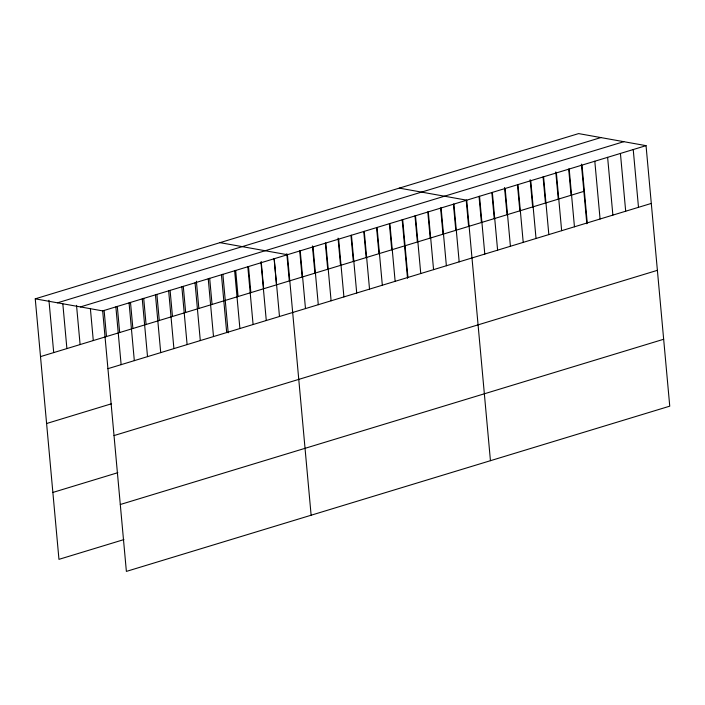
<?xml version="1.0" encoding="UTF-8"?>
<svg xmlns="http://www.w3.org/2000/svg" width="705" height="705" viewBox="0 0 705 705"><rect width="100%" height="100%" fill="white"/><g stroke="black" fill="none" stroke-linecap="round" stroke-linejoin="round"><path stroke-width="1.06" d="M35.25 298.832L578.62 133.597L646.044 145.653L669.75 406.168L126.38 571.402L102.674 310.896L35.25 298.832L58.956 559.347L123.921 539.589M57.502 302.815L600.871 137.572M80.423 306.913L623.793 141.679M102.674 310.896L646.044 145.653M40.511 356.607L583.881 191.363M107.927 368.671L651.297 203.428M46.601 423.511L111.566 403.754M114.016 435.575L657.386 270.332M52.866 492.442L117.832 472.685M120.291 504.507L663.661 339.264M399.312 188.12L466.728 200.185L490.442 460.7M219.995 242.652L287.42 254.717L311.125 515.223M633.231 149.548L638.492 207.323M620.426 153.443L625.688 211.218M607.622 157.338L612.874 215.113M594.808 161.233L600.07 219.008M582.004 165.129L587.256 222.903M581.396 164.115L586.824 223.776M569.191 169.024L574.452 226.799M568.688 169.103L571.068 195.259M556.386 172.919L561.647 230.694M555.778 171.905L558.263 199.154M543.581 176.814L548.834 234.589M543.07 176.893L545.45 203.049M530.768 180.709L536.029 238.484M530.169 179.696L532.645 206.944M517.963 184.604L523.216 242.379M517.461 184.684L519.841 210.839M505.15 188.499L510.411 246.274M504.551 187.486L507.027 214.734M492.346 192.394L497.607 250.169M491.843 192.465L494.223 218.629M479.541 196.29L484.793 254.064M479.03 196.36L481.418 222.524M466.225 200.255L468.605 226.42M453.923 204.08L459.175 261.855M453.421 204.15L455.8 230.315M441.11 207.975L446.371 265.75M440.607 208.046L442.987 234.21M428.305 211.87L433.566 269.645M427.803 211.941L430.182 238.105M415.501 215.765L420.753 273.54M414.989 215.836L417.378 242M402.687 219.66L407.948 277.435M402.185 219.731L407.516 278.299M389.883 223.555L395.135 281.33M389.38 223.626L391.76 249.79M377.069 227.451L382.33 285.225M376.567 227.521L378.946 253.685M364.265 231.346L369.526 289.12M363.762 231.416L366.142 257.581M351.46 235.241L356.712 293.016M350.949 235.311L353.337 261.476M338.647 239.136L343.908 296.911M338.048 238.123L340.524 265.371M325.842 243.031L331.103 300.806M325.34 243.102L327.719 269.266M313.038 246.926L318.29 304.701M312.43 245.904L314.906 273.161M300.224 250.821L305.485 308.596M299.722 250.892L302.101 277.056M286.812 253.694L289.297 280.951M274.219 258.726L279.48 316.501M274.104 258.682L276.483 284.846M261.194 261.485L263.679 288.742M261.026 262.745L266.279 320.511M248.486 266.472L250.865 292.637M247.825 266.754L253.086 324.529M235.681 270.368L238.061 296.532M234.633 270.764L239.894 328.539M222.877 274.263L228.2 332.83M221.44 274.783L226.693 332.548M209.676 278.272L212.055 304.437M208.239 278.792L213.5 336.567M196.378 281.198L198.863 308.446M195.047 282.802L200.299 340.577M183.282 286.3L185.662 312.465M181.846 286.82L187.107 344.586M170.09 290.31L172.469 316.474M168.654 290.83L173.906 348.605M156.889 294.329L159.277 320.484M155.453 294.84L160.714 352.615M143.697 298.338L146.076 324.503M142.26 298.858L147.521 356.633M130.496 302.357L132.884 328.512M129.068 302.868L134.32 360.643M117.303 306.367L119.683 332.531M115.867 306.887L121.128 364.652M104.111 310.376L106.49 336.541M90.416 308.94L93.289 340.55M76.528 305.327L80.097 344.569M62.833 303.89L66.896 348.578M48.945 300.268L53.703 352.588"/></g></svg>
